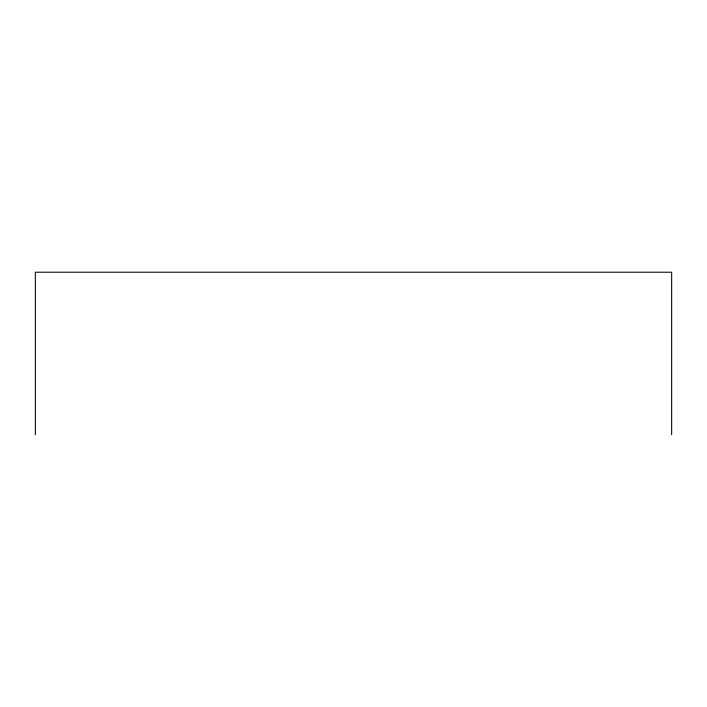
<?xml version="1.0" encoding="UTF-8"?>
<svg xmlns="http://www.w3.org/2000/svg" width="707" height="707" viewBox="0 0 707 707"><rect width="100%" height="100%" fill="white"/><g stroke="black" fill="none" stroke-linecap="round" stroke-linejoin="round"><path stroke-width="1.06" d="M671.65 434.778L671.65 272.222L35.35 272.222L35.35 434.778"/></g></svg>
